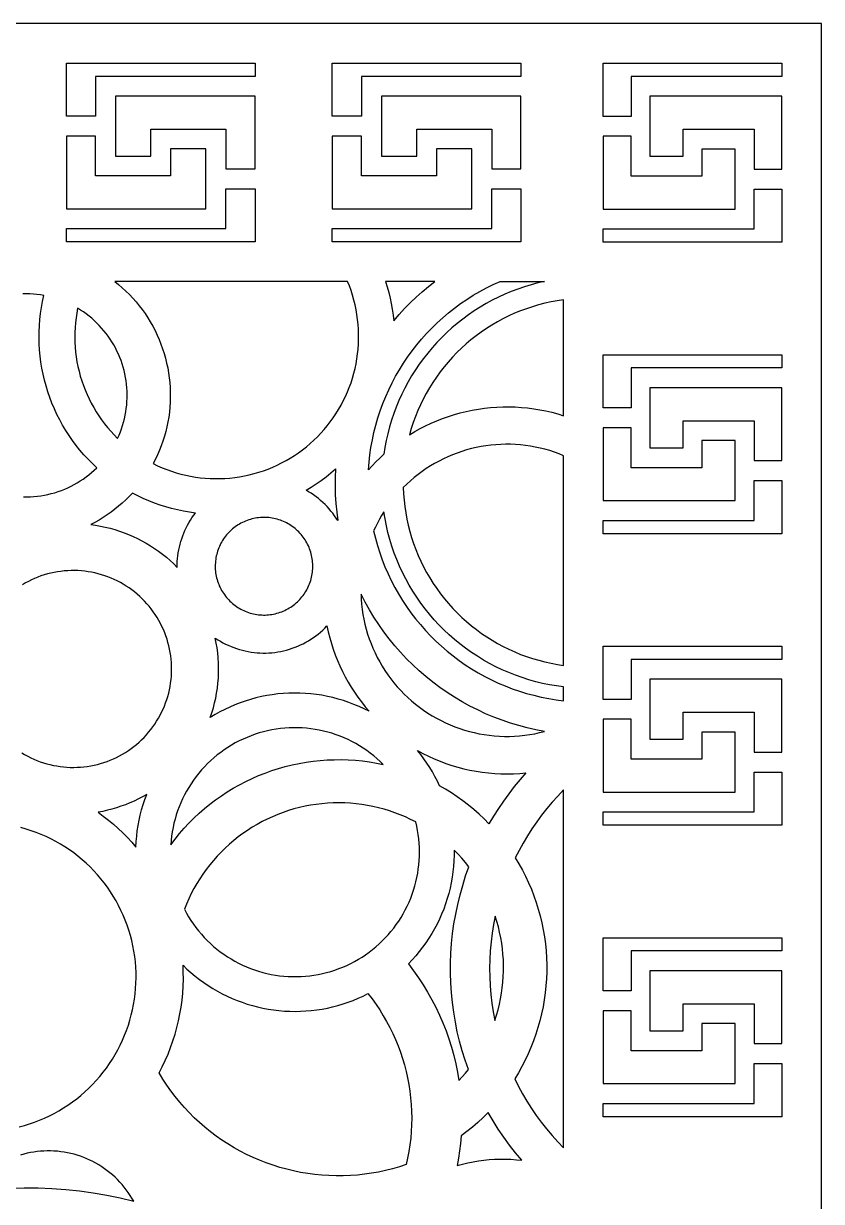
# Model space of a CAD drawing. Header units: millimetres. Extents: x 18407 to 19207, y 1 to 1601.
# Drawn here: x 18805 to 19207, y 1008 to 1601 of the extents above; entities that cross this region are included whole.
import ezdxf

# ---------------------------------------------------------------- set-up
doc = ezdxf.new("R2010")
doc.units = ezdxf.units.MM
doc.layers.get('0').update_dxf_attribs({"color": 1, "true_color": 0xff0000})

msp = doc.modelspace()

# ---------------------------------------------------------------- linework, layer by layer
for points in [[(18407.23, 1.46), (19207.23, 1.46), (19207.23, 1601.46), (18407.23, 1601.46)], [(18921.58, 1574.82), (18841.22, 1574.82), (18841.22, 1554.73), (18826.44, 1554.73), (18826.44, 1581.46), (18921.58, 1581.46)], [(19055.71, 1574.82), (18975.35, 1574.82), (18975.35, 1554.73), (18960.57, 1554.73), (18960.57, 1581.46), (19055.71, 1581.46)], [(19187.23, 1574.81), (19111.21, 1574.81), (19111.21, 1554.66), (19097.23, 1554.66), (19097.23, 1581.46), (19187.23, 1581.46)], [(18921.58, 1528.19), (18921.58, 1564.82), (18851.22, 1564.82), (18851.22, 1534.64), (18869.01, 1534.64), (18869.01, 1548.28), (18906.81, 1548.28), (18906.81, 1528.19)], [(19055.71, 1528.19), (19055.71, 1564.82), (18985.35, 1564.82), (18985.35, 1534.64), (19003.14, 1534.64), (19003.14, 1548.28), (19040.94, 1548.28), (19040.94, 1528.19)], [(19187.23, 1528.05), (19187.23, 1564.78), (19120.67, 1564.78), (19120.67, 1534.52), (19137.5, 1534.52), (19137.5, 1548.19), (19173.25, 1548.19), (19173.25, 1528.05)], [(18826.44, 1544.73), (18826.44, 1508.1), (18896.81, 1508.1), (18896.81, 1538.28), (18879.01, 1538.28), (18879.01, 1524.64), (18841.22, 1524.64), (18841.22, 1544.73)], [(18960.57, 1544.73), (18960.57, 1508.1), (19030.94, 1508.1), (19030.94, 1538.28), (19013.14, 1538.28), (19013.14, 1524.64), (18975.35, 1524.64), (18975.35, 1544.73)], [(19097.23, 1544.64), (19097.23, 1507.91), (19163.79, 1507.91), (19163.79, 1538.17), (19146.96, 1538.17), (19146.96, 1524.49), (19111.21, 1524.49), (19111.21, 1544.64)], [(18826.44, 1498.1), (18906.81, 1498.1), (18906.81, 1518.19), (18921.58, 1518.19), (18921.58, 1491.46), (18826.44, 1491.46)], [(18960.57, 1498.1), (19040.94, 1498.1), (19040.94, 1518.19), (19055.71, 1518.19), (19055.71, 1491.46), (18960.57, 1491.46)], [(19097.23, 1497.88), (19173.25, 1497.88), (19173.25, 1518.02), (19187.23, 1518.02), (19187.23, 1491.23), (19097.23, 1491.23)], [(19187.23, 1427.83), (19111.21, 1427.83), (19111.21, 1407.69), (19097.23, 1407.69), (19097.23, 1434.49), (19187.23, 1434.49)], [(19187.23, 1381.07), (19187.23, 1417.8), (19120.67, 1417.8), (19120.67, 1387.54), (19137.5, 1387.54), (19137.5, 1401.22), (19173.25, 1401.22), (19173.25, 1381.07)], [(19097.23, 1397.66), (19097.23, 1360.93), (19163.79, 1360.93), (19163.79, 1391.19), (19146.96, 1391.19), (19146.96, 1377.52), (19111.21, 1377.52), (19111.21, 1397.66)], [(19097.23, 1350.9), (19173.25, 1350.9), (19173.25, 1371.05), (19187.23, 1371.05), (19187.23, 1344.25), (19097.23, 1344.25)], [(18942.41, 1346.3), (18941.76, 1346.86), (18941.09, 1347.39), (18940.4, 1347.9), (18939.7, 1348.38), (18938.98, 1348.84), (18938.24, 1349.27), (18937.49, 1349.68), (18936.73, 1350.06), (18935.95, 1350.42), (18935.16, 1350.74), (18934.36, 1351.04), (18933.55, 1351.31), (18932.73, 1351.56), (18931.9, 1351.77), (18931.07, 1351.96), (18930.23, 1352.12), (18929.39, 1352.24), (18928.54, 1352.34), (18927.69, 1352.41), (18926.83, 1352.45), (18925.98, 1352.46), (18925.13, 1352.44), (18924.27, 1352.39), (18923.42, 1352.31), (18922.57, 1352.2), (18921.73, 1352.07), (18920.89, 1351.9), (18920.06, 1351.7), (18919.24, 1351.48), (18918.42, 1351.23), (18917.61, 1350.94), (18916.82, 1350.64), (18916.03, 1350.3), (18915.26, 1349.94), (18914.5, 1349.54), (18913.75, 1349.13), (18913.02, 1348.69), (18912.31, 1348.22), (18911.61, 1347.73), (18910.93, 1347.21), (18910.27, 1346.67), (18909.62, 1346.11), (18909, 1345.53), (18908.4, 1344.92), (18907.81, 1344.3), (18907.25, 1343.65), (18906.72, 1342.99), (18906.2, 1342.3), (18905.71, 1341.6), (18905.25, 1340.89), (18904.81, 1340.16), (18904.39, 1339.41), (18904.01, 1338.65), (18903.64, 1337.87), (18903.31, 1337.09), (18903, 1336.29), (18902.72, 1335.48), (18902.47, 1334.67), (18902.25, 1333.84), (18902.06, 1333.01), (18901.89, 1332.17), (18901.76, 1331.33), (18901.65, 1330.48), (18901.58, 1329.63), (18901.53, 1328.77), (18901.51, 1327.92), (18901.52, 1327.07), (18901.57, 1326.21), (18901.64, 1325.36), (18901.74, 1324.51), (18901.87, 1323.67), (18902.03, 1322.83), (18902.22, 1322), (18902.44, 1321.17), (18902.68, 1320.35), (18902.96, 1319.54), (18903.26, 1318.74), (18903.59, 1317.96), (18903.95, 1317.18), (18904.33, 1316.42), (18904.74, 1315.67), (18905.18, 1314.93), (18905.64, 1314.21), (18906.12, 1313.51), (18906.63, 1312.82), (18907.16, 1312.16), (18907.72, 1311.51), (18908.3, 1310.88), (18908.9, 1310.27), (18909.52, 1309.68), (18910.16, 1309.12), (18910.82, 1308.58), (18911.5, 1308.06), (18912.19, 1307.56), (18912.91, 1307.09), (18913.63, 1306.64), (18914.38, 1306.22), (18915.14, 1305.83), (18915.91, 1305.46), (18916.69, 1305.12), (18917.48, 1304.81), (18918.29, 1304.52), (18919.1, 1304.26), (18919.93, 1304.03), (18920.76, 1303.83), (18921.59, 1303.66), (18922.44, 1303.52), (18923.28, 1303.4), (18924.13, 1303.32), (18924.99, 1303.27), (18925.84, 1303.24), (18926.69, 1303.25), (18927.55, 1303.28), (18928.4, 1303.35), (18929.25, 1303.44), (18930.09, 1303.56), (18930.93, 1303.71), (18931.77, 1303.9), (18932.6, 1304.11), (18933.42, 1304.35), (18934.23, 1304.61), (18935.03, 1304.91), (18935.82, 1305.23), (18936.6, 1305.58), (18937.37, 1305.96), (18938.12, 1306.36), (18938.86, 1306.79), (18939.58, 1307.25), (18940.29, 1307.73), (18940.98, 1308.23), (18941.65, 1308.76), (18942.3, 1309.31), (18942.94, 1309.88), (18943.55, 1310.47), (18944.14, 1311.09), (18944.72, 1311.73), (18945.26, 1312.38), (18945.79, 1313.05), (18946.29, 1313.75), (18946.77, 1314.45), (18947.22, 1315.18), (18947.65, 1315.92), (18948.05, 1316.67), (18948.42, 1317.44), (18948.77, 1318.22), (18949.09, 1319.01), (18949.39, 1319.82), (18949.65, 1320.63), (18949.89, 1321.45), (18950.09, 1322.28), (18950.27, 1323.11), (18950.42, 1323.95), (18950.54, 1324.8), (18950.64, 1325.65), (18950.7, 1326.5), (18950.73, 1327.35), (18950.73, 1328.21), (18950.7, 1329.06), (18950.65, 1329.91), (18950.56, 1330.76), (18950.45, 1331.61), (18950.3, 1332.45), (18950.13, 1333.29), (18949.92, 1334.12), (18949.69, 1334.94), (18949.43, 1335.76), (18949.14, 1336.56), (18948.83, 1337.35), (18948.48, 1338.14), (18948.11, 1338.91), (18947.72, 1339.66), (18947.29, 1340.4), (18946.84, 1341.13), (18946.37, 1341.84), (18945.87, 1342.54), (18945.35, 1343.21), (18944.81, 1343.87), (18944.24, 1344.51), (18943.65, 1345.13), (18943.04, 1345.73)], [(19187.23, 1280.85), (19111.21, 1280.85), (19111.21, 1260.71), (19097.23, 1260.71), (19097.23, 1287.51), (19187.23, 1287.51)], [(19187.23, 1234.1), (19187.23, 1270.83), (19120.67, 1270.83), (19120.67, 1240.57), (19137.5, 1240.57), (19137.5, 1254.24), (19173.25, 1254.24), (19173.25, 1234.1)], [(19097.23, 1250.68), (19097.23, 1213.95), (19163.79, 1213.95), (19163.79, 1244.21), (19146.96, 1244.21), (19146.96, 1230.54), (19111.21, 1230.54), (19111.21, 1250.68)], [(19097.23, 1203.93), (19173.25, 1203.93), (19173.25, 1224.07), (19187.23, 1224.07), (19187.23, 1197.27), (19097.23, 1197.27)], [(19187.23, 1133.88), (19111.21, 1133.88), (19111.21, 1113.73), (19097.23, 1113.73), (19097.23, 1140.53), (19187.23, 1140.53)], [(19187.23, 1087.12), (19187.23, 1123.85), (19120.67, 1123.85), (19120.67, 1093.59), (19137.5, 1093.59), (19137.5, 1107.26), (19173.25, 1107.26), (19173.25, 1087.12)], [(19097.23, 1103.71), (19097.23, 1066.98), (19163.79, 1066.98), (19163.79, 1097.24), (19146.96, 1097.24), (19146.96, 1083.57), (19111.21, 1083.57), (19111.21, 1103.71)], [(19097.23, 1056.95), (19173.25, 1056.95), (19173.25, 1077.09), (19187.23, 1077.09), (19187.23, 1050.3), (19097.23, 1050.3)]]:
    msp.add_lwpolyline(points, close=True)
for points in [[(18968.22, 1471.46), (18850.84, 1471.46)], [(18850.84, 1471.46), (18852.78, 1469.9), (18854.66, 1468.27), (18856.48, 1466.57), (18858.24, 1464.82), (18859.95, 1463), (18861.59, 1461.13), (18863.16, 1459.2), (18864.67, 1457.22), (18866.11, 1455.2), (18867.48, 1453.12), (18868.78, 1451), (18870.01, 1448.83), (18871.16, 1446.62), (18872.23, 1444.38), (18873.23, 1442.1), (18874.15, 1439.79), (18874.99, 1437.44), (18875.75, 1435.07), (18876.43, 1432.68), (18877.03, 1430.26), (18877.54, 1427.83), (18877.97, 1425.38), (18878.32, 1422.91), (18878.58, 1420.44), (18878.76, 1417.96), (18878.85, 1415.47), (18878.86, 1412.98), (18878.78, 1410.49), (18878.62, 1408.01), (18878.38, 1405.53), (18878.05, 1403.07), (18877.63, 1400.61), (18877.13, 1398.18), (18876.55, 1395.76), (18875.89, 1393.36), (18875.15, 1390.98), (18874.32, 1388.63), (18873.42, 1386.32), (18872.43, 1384.03), (18871.37, 1381.78), (18870.24, 1379.56)], [(18870.24, 1379.56), (18872.48, 1378.49), (18874.77, 1377.49), (18877.08, 1376.58), (18879.43, 1375.74), (18881.8, 1374.99), (18884.2, 1374.32), (18886.62, 1373.73), (18889.06, 1373.23), (18891.51, 1372.81), (18893.98, 1372.48), (18896.46, 1372.23), (18898.94, 1372.07), (18901.43, 1372), (18903.92, 1372.01), (18906.41, 1372.12), (18908.89, 1372.3), (18911.36, 1372.58), (18913.83, 1372.93), (18916.28, 1373.38), (18918.71, 1373.91), (18921.12, 1374.52), (18923.52, 1375.22), (18925.88, 1376), (18928.22, 1376.86), (18930.52, 1377.8), (18932.79, 1378.83), (18935.02, 1379.93), (18937.22, 1381.1), (18939.37, 1382.36), (18941.48, 1383.68), (18943.54, 1385.08), (18945.55, 1386.55), (18947.5, 1388.09), (18949.41, 1389.7), (18951.25, 1391.37), (18953.04, 1393.1), (18954.76, 1394.9), (18956.42, 1396.76), (18958.02, 1398.67), (18959.55, 1400.63), (18961.01, 1402.65), (18962.39, 1404.72), (18963.71, 1406.83), (18964.95, 1408.99), (18966.12, 1411.19), (18967.2, 1413.43), (18968.21, 1415.71), (18969.14, 1418.02), (18969.99, 1420.36), (18970.76, 1422.73), (18971.44, 1425.12), (18972.04, 1427.54), (18972.56, 1429.97), (18972.99, 1432.42), (18973.34, 1434.89), (18973.59, 1437.37), (18973.77, 1439.85), (18973.85, 1442.34), (18973.85, 1444.83), (18973.77, 1447.32), (18973.6, 1449.8), (18973.34, 1452.28), (18972.99, 1454.74), (18972.56, 1457.2), (18972.04, 1459.63), (18971.44, 1462.05), (18970.76, 1464.44), (18969.99, 1466.81), (18969.15, 1469.15), (18968.22, 1471.46)], [(18978.82, 1376.42), (18979.11, 1380.23), (18979.52, 1384.01), (18980.07, 1387.79), (18980.75, 1391.54), (18981.55, 1395.26), (18982.49, 1398.96), (18983.55, 1402.62), (18984.73, 1406.24), (18986.04, 1409.82), (18987.48, 1413.35), (18989.03, 1416.83), (18990.7, 1420.26), (18992.49, 1423.62), (18994.4, 1426.93), (18996.41, 1430.16), (18998.54, 1433.32), (19000.78, 1436.41), (19003.12, 1439.42), (19005.56, 1442.35), (19008.1, 1445.19), (19010.74, 1447.94), (19013.47, 1450.6), (19016.29, 1453.16), (19019.2, 1455.63), (19022.19, 1457.99), (19025.26, 1460.25), (19028.4, 1462.4), (19031.62, 1464.44), (19034.91, 1466.37), (19038.26, 1468.18), (19041.67, 1469.88), (19045.14, 1471.46)], [(19067.61, 1471.46), (19064.18, 1470.67), (19060.77, 1469.76), (19057.4, 1468.73), (19054.07, 1467.6), (19050.78, 1466.34), (19047.53, 1464.98), (19044.33, 1463.51), (19041.18, 1461.93), (19038.08, 1460.25), (19035.05, 1458.46), (19032.08, 1456.56), (19029.17, 1454.57), (19026.34, 1452.48), (19023.57, 1450.3), (19020.88, 1448.02), (19018.27, 1445.66), (19015.75, 1443.2), (19013.3, 1440.66), (19010.95, 1438.04), (19008.68, 1435.35), (19006.51, 1432.57), (19004.44, 1429.73), (19002.46, 1426.81), (19000.58, 1423.83), (18998.8, 1420.79), (18997.13, 1417.69), (18995.56, 1414.53), (18994.11, 1411.33), (18992.76, 1408.07), (18991.52, 1404.77), (18990.4, 1401.43), (18989.39, 1398.06), (18988.49, 1394.65), (18987.72, 1391.22), (18987.05, 1387.76), (18986.51, 1384.27)], [(19012.3, 1471.46), (18987.42, 1471.46)], [(18987.42, 1471.46), (18988.28, 1468.69), (18989.05, 1465.89), (18989.73, 1463.07), (18990.31, 1460.23), (18990.8, 1457.38), (18991.2, 1454.5), (18991.51, 1451.62)], [(18991.51, 1451.62), (18994.2, 1454.73), (18996.98, 1457.76), (18999.87, 1460.7), (19002.84, 1463.54), (19005.91, 1466.28), (19009.06, 1468.92), (19012.3, 1471.46)], [(19045.14, 1471.46), (19067.61, 1471.46)], [(18815.12, 1464.34), (18813.36, 1464.63), (18811.6, 1464.86), (18809.83, 1465.03), (18808.05, 1465.13), (18806.27, 1465.18), (18804.5, 1465.16)], [(18841.8, 1377.48), (18839.57, 1379.59), (18837.41, 1381.78), (18835.33, 1384.04), (18833.32, 1386.37), (18831.4, 1388.77), (18829.56, 1391.24), (18827.81, 1393.76), (18826.15, 1396.35), (18824.57, 1398.99), (18823.09, 1401.68), (18821.69, 1404.42), (18820.4, 1407.21), (18819.2, 1410.04), (18818.1, 1412.91), (18817.09, 1415.81), (18816.19, 1418.75), (18815.39, 1421.72), (18814.69, 1424.71), (18814.09, 1427.73), (18813.6, 1430.76), (18813.21, 1433.81), (18812.93, 1436.87), (18812.75, 1439.94), (18812.68, 1443.01), (18812.71, 1446.09), (18812.85, 1449.16), (18813.1, 1452.22), (18813.45, 1455.28), (18813.9, 1458.32), (18814.46, 1461.34), (18815.12, 1464.34)], [(19077.23, 1462.17), (19074.04, 1461.7), (19070.87, 1461.12), (19067.73, 1460.42), (19064.61, 1459.62), (19061.52, 1458.71), (19058.46, 1457.7), (19055.44, 1456.58), (19052.46, 1455.36), (19049.52, 1454.03), (19046.63, 1452.6), (19043.8, 1451.07), (19041.01, 1449.45), (19038.29, 1447.73), (19035.63, 1445.92), (19033.03, 1444.01), (19030.5, 1442.02), (19028.03, 1439.94), (19025.65, 1437.77), (19023.34, 1435.53), (19021.11, 1433.2), (19018.96, 1430.8), (19016.89, 1428.33), (19014.91, 1425.79), (19013.03, 1423.18), (19011.23, 1420.5), (19009.53, 1417.77), (19007.92, 1414.97), (19006.41, 1412.13), (19005, 1409.23), (19003.69, 1406.29), (19002.48, 1403.3), (19001.38, 1400.27), (19000.39, 1397.21), (18999.5, 1394.11)], [(19077.23, 1403.72), (19077.23, 1462.17)], [(18832.14, 1457.95), (18831.69, 1455.52), (18831.32, 1453.08), (18831.03, 1450.63), (18830.83, 1448.17), (18830.72, 1445.7), (18830.69, 1443.23), (18830.74, 1440.77), (18830.88, 1438.3), (18831.1, 1435.84), (18831.41, 1433.39), (18831.81, 1430.96), (18832.28, 1428.53), (18832.85, 1426.13), (18833.49, 1423.75), (18834.21, 1421.39), (18835.02, 1419.05), (18835.9, 1416.75), (18836.87, 1414.48), (18837.91, 1412.24), (18839.03, 1410.04), (18840.23, 1407.88), (18841.49, 1405.76), (18842.83, 1403.69), (18844.24, 1401.66), (18845.72, 1399.69), (18847.27, 1397.76), (18848.88, 1395.89), (18850.56, 1394.08), (18852.3, 1392.33)], [(18852.3, 1392.33), (18853.01, 1393.93), (18853.67, 1395.55), (18854.27, 1397.19), (18854.82, 1398.85), (18855.3, 1400.53), (18855.73, 1402.23), (18856.11, 1403.94), (18856.42, 1405.66), (18856.68, 1407.39), (18856.87, 1409.13), (18857.01, 1410.87), (18857.08, 1412.62), (18857.1, 1414.37), (18857.06, 1416.12), (18856.96, 1417.87), (18856.79, 1419.61), (18856.57, 1421.34), (18856.29, 1423.07), (18855.95, 1424.79), (18855.55, 1426.49), (18855.1, 1428.18), (18854.58, 1429.85), (18854.01, 1431.5), (18853.38, 1433.14), (18852.7, 1434.75), (18851.97, 1436.34), (18851.17, 1437.9), (18850.33, 1439.43), (18849.44, 1440.93), (18848.49, 1442.4), (18847.49, 1443.84), (18846.45, 1445.25), (18845.36, 1446.61), (18844.22, 1447.94), (18843.04, 1449.23), (18841.81, 1450.48), (18840.54, 1451.69), (18839.23, 1452.85), (18837.89, 1453.96), (18836.5, 1455.03), (18835.08, 1456.05), (18833.63, 1457.03), (18832.14, 1457.95)], [(18999.5, 1394.11), (19002.16, 1395.72), (19004.88, 1397.23), (19007.64, 1398.66), (19010.45, 1399.99), (19013.31, 1401.23), (19016.2, 1402.37), (19019.13, 1403.41), (19022.1, 1404.35), (19025.09, 1405.19), (19028.11, 1405.93), (19031.15, 1406.57), (19034.22, 1407.11), (19037.3, 1407.54), (19040.39, 1407.87), (19043.49, 1408.1), (19046.6, 1408.22), (19049.71, 1408.24), (19052.82, 1408.15), (19055.92, 1407.96), (19059.02, 1407.66), (19062.11, 1407.26), (19065.17, 1406.75), (19068.23, 1406.15), (19071.25, 1405.44), (19074.26, 1404.63), (19077.23, 1403.72)], [(18986.51, 1384.27), (18984.5, 1382.4), (18982.55, 1380.46), (18980.66, 1378.47), (18978.82, 1376.42)], [(19077.23, 1383.57), (19074.91, 1384.51), (19072.56, 1385.36), (19070.18, 1386.13), (19067.78, 1386.82), (19065.35, 1387.43), (19062.91, 1387.95), (19060.45, 1388.4), (19057.98, 1388.75), (19055.49, 1389.03), (19053, 1389.22), (19050.5, 1389.32), (19048, 1389.34), (19045.5, 1389.28), (19043, 1389.13), (19040.52, 1388.9), (19038.04, 1388.58), (19035.57, 1388.18), (19033.12, 1387.69), (19030.68, 1387.12), (19028.27, 1386.47), (19025.88, 1385.74), (19023.51, 1384.92), (19021.18, 1384.03), (19018.88, 1383.06), (19016.61, 1382.01), (19014.37, 1380.88), (19012.18, 1379.68), (19010.03, 1378.41), (19007.92, 1377.06), (19005.87, 1375.64), (19003.86, 1374.16), (19001.9, 1372.6), (18999.99, 1370.98), (18998.14, 1369.3), (18996.35, 1367.55)], [(19077.23, 1277.87), (19077.23, 1383.57)], [(18804.78, 1362.8), (18806.55, 1362.79), (18808.33, 1362.85), (18810.11, 1362.96), (18811.88, 1363.14), (18813.64, 1363.38), (18815.39, 1363.67), (18817.13, 1364.03), (18818.86, 1364.45), (18820.57, 1364.93), (18822.27, 1365.47), (18823.94, 1366.07), (18825.6, 1366.73), (18827.23, 1367.44), (18828.83, 1368.21), (18830.41, 1369.03), (18831.95, 1369.91), (18833.47, 1370.84), (18834.95, 1371.82), (18836.4, 1372.86), (18837.81, 1373.94), (18839.18, 1375.07), (18840.51, 1376.25), (18841.8, 1377.48)], [(18947.33, 1366.14), (18949.94, 1367.72), (18952.5, 1369.39), (18955, 1371.14), (18957.43, 1372.98), (18959.81, 1374.9), (18962.11, 1376.9)], [(18962.11, 1376.9), (18961.95, 1372.55), (18961.94, 1368.19), (18962.08, 1363.83), (18962.36, 1359.49), (18962.8, 1355.15), (18963.38, 1350.83)], [(18963.38, 1350.83), (18962.57, 1352.09), (18961.72, 1353.32), (18960.83, 1354.52), (18959.9, 1355.69), (18958.93, 1356.83), (18957.92, 1357.93), (18956.88, 1359), (18955.8, 1360.03), (18954.68, 1361.03), (18953.53, 1361.98), (18952.35, 1362.9), (18951.14, 1363.77), (18949.9, 1364.61), (18948.63, 1365.4), (18947.33, 1366.14)], [(18996.35, 1367.55), (18996.49, 1364.35), (18996.75, 1361.15), (18997.11, 1357.97), (18997.58, 1354.8), (18998.16, 1351.64), (18998.84, 1348.51), (18999.64, 1345.41), (19000.54, 1342.33), (19001.55, 1339.29), (19002.66, 1336.28), (19003.88, 1333.31), (19005.19, 1330.39), (19006.61, 1327.51), (19008.13, 1324.69), (19009.74, 1321.92), (19011.45, 1319.2), (19013.24, 1316.55), (19015.13, 1313.96), (19017.11, 1311.44), (19019.18, 1308.98), (19021.32, 1306.6), (19023.55, 1304.3), (19025.86, 1302.07), (19028.24, 1299.92), (19030.69, 1297.86), (19033.22, 1295.88), (19035.81, 1293.99), (19038.46, 1292.19), (19041.18, 1290.49), (19043.95, 1288.88), (19046.77, 1287.36), (19049.65, 1285.95), (19052.57, 1284.63), (19055.54, 1283.42), (19058.55, 1282.3), (19061.59, 1281.3), (19064.67, 1280.4), (19067.77, 1279.6), (19070.91, 1278.91), (19074.06, 1278.34), (19077.23, 1277.87)], [(18859.74, 1364.73), (18858.08, 1362.98), (18856.37, 1361.29), (18854.6, 1359.65), (18852.78, 1358.07), (18850.91, 1356.56), (18848.99, 1355.1), (18847.02, 1353.71), (18845.01, 1352.39), (18842.95, 1351.13), (18840.86, 1349.94), (18838.72, 1348.82)], [(18891.5, 1354.64), (18888.49, 1355.06), (18885.48, 1355.58), (18882.5, 1356.2), (18879.54, 1356.92), (18876.6, 1357.75), (18873.7, 1358.67), (18870.83, 1359.69), (18867.99, 1360.81), (18865.19, 1362.02), (18862.44, 1363.33), (18859.74, 1364.73)], [(18882.35, 1327.28), (18882.36, 1328.75), (18882.41, 1330.22), (18882.52, 1331.69), (18882.67, 1333.15), (18882.87, 1334.6), (18883.12, 1336.05), (18883.42, 1337.49), (18883.77, 1338.92), (18884.17, 1340.33), (18884.61, 1341.74), (18885.1, 1343.12), (18885.64, 1344.49), (18886.22, 1345.84), (18886.84, 1347.17), (18887.51, 1348.48), (18888.23, 1349.76), (18888.99, 1351.02), (18889.78, 1352.26), (18890.62, 1353.46), (18891.5, 1354.64)], [(18986.57, 1355.32), (18985.42, 1353.45), (18984.31, 1351.54), (18983.27, 1349.59), (18982.28, 1347.62), (18981.36, 1345.62)], [(19077.23, 1266.99), (19073.68, 1267.47), (19070.15, 1268.07), (19066.64, 1268.79), (19063.16, 1269.63), (19059.71, 1270.59), (19056.29, 1271.67), (19052.91, 1272.87), (19049.58, 1274.18), (19046.29, 1275.61), (19043.06, 1277.14), (19039.88, 1278.8), (19036.76, 1280.55), (19033.7, 1282.42), (19030.71, 1284.39), (19027.79, 1286.46), (19024.94, 1288.64), (19022.17, 1290.91), (19019.48, 1293.27), (19016.87, 1295.73), (19014.34, 1298.27), (19011.91, 1300.9), (19009.57, 1303.61), (19007.33, 1306.4), (19005.18, 1309.27), (19003.13, 1312.21), (19001.19, 1315.22), (18999.35, 1318.29), (18997.61, 1321.43), (18995.99, 1324.62), (18994.48, 1327.87), (18993.08, 1331.17), (18991.79, 1334.51), (18990.63, 1337.9), (18989.58, 1341.32), (18988.64, 1344.78), (18987.83, 1348.27), (18987.14, 1351.79), (18986.57, 1355.32)], [(18838.72, 1348.82), (18841.18, 1348.48), (18843.62, 1348.06), (18846.05, 1347.56), (18848.46, 1346.97), (18850.85, 1346.3), (18853.21, 1345.55), (18855.55, 1344.73), (18857.86, 1343.82), (18860.14, 1342.84), (18862.38, 1341.78), (18864.58, 1340.64), (18866.75, 1339.43), (18868.87, 1338.15), (18870.95, 1336.8), (18872.98, 1335.37), (18874.96, 1333.88), (18876.89, 1332.33), (18878.77, 1330.71), (18880.59, 1329.02), (18882.35, 1327.28)], [(18981.36, 1345.62), (18982.26, 1341.92), (18983.29, 1338.25), (18984.45, 1334.63), (18985.73, 1331.04), (18987.13, 1327.5), (18988.66, 1324.01), (18990.3, 1320.57), (18992.06, 1317.2), (18993.94, 1313.88), (18995.93, 1310.63), (18998.03, 1307.46), (19000.23, 1304.35), (19002.55, 1301.33), (19004.96, 1298.38), (19007.48, 1295.52), (19010.09, 1292.75), (19012.8, 1290.07), (19015.6, 1287.49), (19018.48, 1285), (19021.45, 1282.62), (19024.5, 1280.33), (19027.62, 1278.16), (19030.82, 1276.09), (19034.09, 1274.13), (19037.42, 1272.29), (19040.82, 1270.57), (19044.27, 1268.96), (19047.78, 1267.47), (19051.33, 1266.1), (19054.93, 1264.86), (19058.57, 1263.74), (19062.25, 1262.75), (19065.96, 1261.88), (19069.69, 1261.14), (19073.45, 1260.53), (19077.23, 1260.05)], [(18803.94, 1233.75), (18805.42, 1232.88), (18806.94, 1232.05), (18808.48, 1231.28), (18810.04, 1230.56), (18811.63, 1229.9), (18813.25, 1229.29), (18814.88, 1228.74), (18816.53, 1228.25), (18818.19, 1227.81), (18819.88, 1227.44), (18821.57, 1227.12), (18823.27, 1226.86), (18824.98, 1226.66), (18826.7, 1226.51), (18828.42, 1226.43), (18830.14, 1226.41), (18831.86, 1226.45), (18833.58, 1226.54), (18835.3, 1226.7), (18837.01, 1226.92), (18838.71, 1227.19), (18840.4, 1227.53), (18842.08, 1227.92), (18843.74, 1228.37), (18845.38, 1228.88), (18847.01, 1229.44), (18848.62, 1230.07), (18850.2, 1230.74), (18851.76, 1231.47), (18853.3, 1232.26), (18854.8, 1233.1), (18856.28, 1233.99), (18857.72, 1234.93), (18859.13, 1235.92), (18860.5, 1236.95), (18861.84, 1238.04), (18863.14, 1239.17), (18864.4, 1240.34), (18865.62, 1241.56), (18866.79, 1242.82), (18867.93, 1244.12), (18869.01, 1245.46), (18870.05, 1246.84), (18871.04, 1248.25), (18871.98, 1249.69), (18872.87, 1251.16), (18873.7, 1252.67), (18874.49, 1254.2), (18875.22, 1255.76), (18875.89, 1257.35), (18876.52, 1258.95), (18877.08, 1260.58), (18877.59, 1262.23), (18878.04, 1263.89), (18878.43, 1265.57), (18878.77, 1267.26), (18879.04, 1268.96), (18879.26, 1270.67), (18879.41, 1272.38), (18879.51, 1274.1), (18879.55, 1275.83), (18879.52, 1277.55), (18879.44, 1279.27), (18879.3, 1280.99), (18879.1, 1282.7), (18878.84, 1284.4), (18878.52, 1286.09), (18878.14, 1287.77), (18877.7, 1289.44), (18877.21, 1291.09), (18876.66, 1292.72), (18876.05, 1294.33), (18875.39, 1295.92), (18874.67, 1297.49), (18873.9, 1299.03), (18873.07, 1300.54), (18872.2, 1302.03), (18871.27, 1303.48), (18870.29, 1304.9), (18869.27, 1306.28), (18868.19, 1307.63), (18867.07, 1308.94), (18865.91, 1310.21), (18864.7, 1311.43), (18863.45, 1312.62), (18862.16, 1313.76), (18860.83, 1314.86), (18859.47, 1315.91), (18858.07, 1316.91), (18856.63, 1317.86), (18855.16, 1318.76), (18853.67, 1319.61), (18852.14, 1320.41), (18850.59, 1321.16), (18849.01, 1321.85), (18847.41, 1322.48), (18845.78, 1323.06), (18844.14, 1323.58), (18842.48, 1324.05), (18840.81, 1324.45), (18839.12, 1324.8), (18837.42, 1325.09), (18835.72, 1325.32), (18834, 1325.49), (18832.28, 1325.61), (18830.56, 1325.66), (18828.84, 1325.65), (18827.12, 1325.58), (18825.4, 1325.46), (18823.69, 1325.27), (18821.98, 1325.02), (18820.29, 1324.72), (18818.6, 1324.35), (18816.93, 1323.93), (18815.28, 1323.45), (18813.64, 1322.92), (18812.02, 1322.32), (18810.43, 1321.67), (18808.86, 1320.97), (18807.31, 1320.21), (18805.79, 1319.4), (18804.3, 1318.54)], [(18975.04, 1313.74), (18975.15, 1311.19), (18975.35, 1308.64), (18975.64, 1306.11), (18976.01, 1303.58), (18976.48, 1301.07), (18977.03, 1298.57), (18977.67, 1296.1), (18978.39, 1293.65), (18979.2, 1291.22), (18980.09, 1288.83), (18981.06, 1286.46), (18982.12, 1284.14), (18983.25, 1281.85), (18984.47, 1279.6), (18985.76, 1277.39), (18987.13, 1275.23), (18988.57, 1273.12), (18990.08, 1271.07), (18991.66, 1269.06), (18993.32, 1267.11), (18995.04, 1265.22), (18996.82, 1263.39), (18998.67, 1261.63), (19000.57, 1259.92), (19002.54, 1258.29), (19004.56, 1256.72), (19006.63, 1255.23), (19008.75, 1253.81), (19010.92, 1252.46), (19013.14, 1251.19), (19015.4, 1250), (19017.7, 1248.88), (19020.04, 1247.85), (19022.41, 1246.9), (19024.81, 1246.03), (19027.24, 1245.24), (19029.7, 1244.54), (19032.18, 1243.93), (19034.68, 1243.4), (19037.2, 1242.96), (19039.73, 1242.61), (19042.27, 1242.34), (19044.82, 1242.16), (19047.37, 1242.07), (19049.93, 1242.07), (19052.48, 1242.16), (19055.03, 1242.34), (19057.57, 1242.61), (19060.1, 1242.96), (19062.62, 1243.4), (19065.12, 1243.93), (19067.6, 1244.54)], [(19067.6, 1244.54), (19063.24, 1245.38), (19058.9, 1246.36), (19054.61, 1247.49), (19050.36, 1248.78), (19046.15, 1250.21), (19042, 1251.78), (19037.9, 1253.5), (19033.87, 1255.37), (19029.9, 1257.37), (19026.01, 1259.51), (19022.19, 1261.78), (19018.45, 1264.19), (19014.81, 1266.72), (19011.25, 1269.38), (19007.78, 1272.17), (19004.42, 1275.07), (19001.16, 1278.08), (18998, 1281.21), (18994.96, 1284.45), (18992.03, 1287.79), (18989.23, 1291.23), (18986.54, 1294.77), (18983.97, 1298.4), (18981.54, 1302.12), (18979.24, 1305.92), (18977.07, 1309.79), (18975.04, 1313.74)], [(18901.56, 1291.62), (18902.82, 1290.8), (18904.11, 1290.02), (18905.42, 1289.28), (18906.75, 1288.6), (18908.11, 1287.96), (18909.49, 1287.36), (18910.89, 1286.81), (18912.31, 1286.31), (18913.74, 1285.87), (18915.19, 1285.46), (18916.65, 1285.11), (18918.12, 1284.81), (18919.6, 1284.57), (18921.09, 1284.37), (18922.59, 1284.22), (18924.09, 1284.12), (18925.59, 1284.08), (18927.09, 1284.09), (18928.59, 1284.15), (18930.09, 1284.26), (18931.59, 1284.42), (18933.07, 1284.63), (18934.55, 1284.9), (18936.02, 1285.21), (18937.48, 1285.58), (18938.92, 1285.99), (18940.35, 1286.46), (18941.77, 1286.97), (18943.16, 1287.53), (18944.53, 1288.14), (18945.89, 1288.79), (18947.21, 1289.49), (18948.52, 1290.24), (18949.8, 1291.03), (18951.05, 1291.87), (18952.27, 1292.74), (18953.46, 1293.66), (18954.61, 1294.62), (18955.74, 1295.62), (18956.83, 1296.65), (18957.88, 1297.72)], [(18957.88, 1297.72), (18958.52, 1294.76), (18959.25, 1291.82), (18960.08, 1288.9), (18961.01, 1286.02), (18962.03, 1283.16), (18963.14, 1280.34), (18964.34, 1277.56), (18965.64, 1274.82), (18967.02, 1272.12), (18968.49, 1269.47), (18970.05, 1266.87), (18971.69, 1264.32), (18973.42, 1261.83), (18975.22, 1259.39), (18977.11, 1257.02), (18979.07, 1254.7)], [(18899.04, 1251.59), (18899.85, 1254), (18900.57, 1256.43), (18901.2, 1258.89), (18901.76, 1261.37), (18902.22, 1263.87), (18902.6, 1266.38), (18902.89, 1268.9), (18903.09, 1271.43), (18903.21, 1273.97), (18903.24, 1276.5), (18903.18, 1279.04), (18903.03, 1281.58), (18902.79, 1284.1), (18902.47, 1286.62), (18902.06, 1289.13), (18901.56, 1291.62)], [(19077.23, 1260.05), (19077.23, 1266.99)], [(18979.07, 1254.7), (18976.57, 1255.96), (18974.03, 1257.13), (18971.45, 1258.21), (18968.84, 1259.2), (18966.19, 1260.09), (18963.52, 1260.9), (18960.81, 1261.61), (18958.09, 1262.23), (18955.34, 1262.75), (18952.58, 1263.17), (18949.8, 1263.5), (18947.02, 1263.73), (18944.23, 1263.87), (18941.43, 1263.9), (18938.64, 1263.84), (18935.85, 1263.69), (18933.06, 1263.43), (18930.29, 1263.08), (18927.53, 1262.63), (18924.79, 1262.09), (18922.07, 1261.45), (18919.37, 1260.72), (18916.7, 1259.89), (18914.06, 1258.97), (18911.46, 1257.96), (18908.89, 1256.86), (18906.36, 1255.68), (18903.87, 1254.4), (18901.43, 1253.04), (18899.04, 1251.59)], [(18986.29, 1227.88), (18984.72, 1229.41), (18983.1, 1230.88), (18981.43, 1232.29), (18979.71, 1233.64), (18977.95, 1234.93), (18976.14, 1236.16), (18974.29, 1237.33), (18972.4, 1238.43), (18970.47, 1239.46), (18968.51, 1240.43), (18966.52, 1241.33), (18964.49, 1242.15), (18962.44, 1242.91), (18960.36, 1243.59), (18958.27, 1244.21), (18956.15, 1244.74), (18954.01, 1245.21), (18951.86, 1245.6), (18949.69, 1245.91), (18947.52, 1246.15), (18945.34, 1246.31), (18943.15, 1246.4), (18940.97, 1246.41), (18938.78, 1246.34), (18936.6, 1246.2), (18934.42, 1245.99), (18932.26, 1245.69), (18930.1, 1245.32), (18927.96, 1244.88), (18925.84, 1244.36), (18923.73, 1243.77), (18921.65, 1243.11), (18919.59, 1242.37), (18917.56, 1241.56), (18915.56, 1240.68), (18913.58, 1239.74), (18911.65, 1238.72), (18909.75, 1237.64), (18907.89, 1236.49), (18906.07, 1235.28), (18904.29, 1234), (18902.56, 1232.67), (18900.88, 1231.27), (18899.24, 1229.82), (18897.66, 1228.31), (18896.13, 1226.75), (18894.66, 1225.13), (18893.24, 1223.47), (18891.88, 1221.75), (18890.59, 1219.99), (18889.35, 1218.19), (18888.18, 1216.34), (18887.07, 1214.46), (18886.03, 1212.53), (18885.06, 1210.57), (18884.16, 1208.58), (18883.33, 1206.56), (18882.56, 1204.51), (18881.87, 1202.44), (18881.26, 1200.34), (18880.71, 1198.22), (18880.24, 1196.09), (18879.84, 1193.94), (18879.52, 1191.77), (18879.28, 1189.6), (18879.11, 1187.42)], [(18879.11, 1187.42), (18881.26, 1190.26), (18883.52, 1193.02), (18885.86, 1195.71), (18888.29, 1198.31), (18890.81, 1200.83), (18893.41, 1203.27), (18896.1, 1205.61), (18898.86, 1207.86), (18901.7, 1210.02), (18904.61, 1212.08), (18907.59, 1214.03), (18910.63, 1215.89), (18913.73, 1217.64), (18916.9, 1219.29), (18920.11, 1220.82), (18923.38, 1222.25), (18926.69, 1223.57), (18930.04, 1224.77), (18933.44, 1225.86), (18936.87, 1226.83), (18940.33, 1227.68), (18943.81, 1228.42), (18947.32, 1229.04), (18950.85, 1229.53), (18954.4, 1229.91), (18957.95, 1230.17), (18961.51, 1230.31), (18965.08, 1230.32), (18968.64, 1230.22), (18972.2, 1229.99), (18975.74, 1229.64), (18979.28, 1229.18), (18982.79, 1228.59), (18986.29, 1227.88)], [(19014.69, 1217.14), (19013.55, 1219.52), (19012.33, 1221.86), (19011.04, 1224.16), (19009.67, 1226.41), (19008.23, 1228.62), (19006.72, 1230.78), (19005.13, 1232.89), (19003.48, 1234.94)], [(19003.48, 1234.94), (19006.26, 1233.45), (19009.09, 1232.05), (19011.96, 1230.75), (19014.88, 1229.55), (19017.83, 1228.45), (19020.82, 1227.45), (19023.85, 1226.55), (19026.9, 1225.76), (19029.98, 1225.07), (19033.08, 1224.49), (19036.2, 1224.01), (19039.33, 1223.64), (19042.47, 1223.37), (19045.62, 1223.22), (19048.78, 1223.17), (19051.93, 1223.23), (19055.08, 1223.39), (19058.22, 1223.66)], [(19058.22, 1223.66), (19055.22, 1220.24), (19052.33, 1216.73), (19049.55, 1213.13), (19046.89, 1209.45), (19044.33, 1205.69), (19041.9, 1201.85), (19039.58, 1197.93)], [(18866.98, 1212.77), (18864.9, 1211.6), (18862.79, 1210.5), (18860.64, 1209.46), (18858.45, 1208.5), (18856.24, 1207.61), (18854, 1206.79), (18851.74, 1206.04), (18849.45, 1205.37), (18847.14, 1204.77), (18844.81, 1204.25), (18842.47, 1203.8)], [(18861.55, 1186.26), (18861.68, 1188.98), (18861.91, 1191.69), (18862.23, 1194.39), (18862.64, 1197.08), (18863.14, 1199.75), (18863.73, 1202.4), (18864.41, 1205.04), (18865.18, 1207.64), (18866.03, 1210.22), (18866.98, 1212.77)], [(19039.58, 1197.93), (19037.12, 1200.43), (19034.57, 1202.84), (19031.94, 1205.16), (19029.24, 1207.39), (19026.46, 1209.53), (19023.61, 1211.58), (19020.7, 1213.53), (19017.72, 1215.39), (19014.69, 1217.14)], [(19077.23, 1215.02), (19074.3, 1211.99), (19071.47, 1208.86), (19068.75, 1205.64), (19066.13, 1202.33), (19063.63, 1198.94), (19061.24, 1195.46), (19058.96, 1191.91), (19056.8, 1188.28), (19054.77, 1184.59), (19052.85, 1180.83)], [(19077.23, 1034.58), (19077.23, 1215.02)], [(19002.64, 1198.9), (19000.07, 1200.2), (18997.46, 1201.41), (18994.81, 1202.53), (18992.13, 1203.56), (18989.41, 1204.5), (18986.66, 1205.34), (18983.88, 1206.08), (18981.07, 1206.73), (18978.25, 1207.28), (18975.41, 1207.73), (18972.55, 1208.08), (18969.69, 1208.34), (18966.82, 1208.5), (18963.94, 1208.55), (18961.06, 1208.51), (18958.19, 1208.37), (18955.32, 1208.12), (18952.47, 1207.78), (18949.63, 1207.34), (18946.8, 1206.8), (18943.99, 1206.17), (18941.21, 1205.44), (18938.46, 1204.61), (18935.73, 1203.69), (18933.04, 1202.67), (18930.39, 1201.56), (18927.77, 1200.36), (18925.2, 1199.07), (18922.67, 1197.7), (18920.2, 1196.23), (18917.77, 1194.68), (18915.4, 1193.05), (18913.09, 1191.34), (18910.84, 1189.55), (18908.66, 1187.68), (18906.53, 1185.74), (18904.48, 1183.72), (18902.5, 1181.64), (18900.59, 1179.48), (18898.76, 1177.27), (18897, 1174.99), (18895.33, 1172.65), (18893.73, 1170.25), (18892.22, 1167.8), (18890.8, 1165.31), (18889.46, 1162.76), (18888.21, 1160.17), (18887.06, 1157.53), (18885.99, 1154.86)], [(18842.47, 1203.8), (18845.09, 1201.88), (18847.65, 1199.88), (18850.14, 1197.8), (18852.57, 1195.64), (18854.93, 1193.41), (18857.21, 1191.1), (18859.42, 1188.71), (18861.55, 1186.26)], [(18802.71, 1045.2), (18805.32, 1045.91), (18807.9, 1046.7), (18810.46, 1047.59), (18812.98, 1048.56), (18815.47, 1049.62), (18817.91, 1050.76), (18820.32, 1051.99), (18822.69, 1053.3), (18825, 1054.7), (18827.27, 1056.17), (18829.49, 1057.72), (18831.65, 1059.34), (18833.75, 1061.04), (18835.79, 1062.82), (18837.77, 1064.66), (18839.68, 1066.57), (18841.53, 1068.54), (18843.3, 1070.58), (18845.01, 1072.68), (18846.64, 1074.84), (18848.2, 1077.05), (18849.67, 1079.31), (18851.07, 1081.62), (18852.39, 1083.99), (18853.62, 1086.39), (18854.77, 1088.84), (18855.84, 1091.32), (18856.81, 1093.84), (18857.7, 1096.4), (18858.5, 1098.98), (18859.21, 1101.59), (18859.83, 1104.22), (18860.36, 1106.87), (18860.8, 1109.54), (18861.14, 1112.22), (18861.39, 1114.91), (18861.54, 1117.61), (18861.6, 1120.31), (18861.57, 1123.02), (18861.44, 1125.72), (18861.23, 1128.41), (18860.91, 1131.1), (18860.51, 1133.77), (18860.01, 1136.43), (18859.42, 1139.07), (18858.74, 1141.68), (18857.96, 1144.27), (18857.1, 1146.84), (18856.15, 1149.37), (18855.11, 1151.86), (18853.99, 1154.32), (18852.78, 1156.74), (18851.49, 1159.12), (18850.12, 1161.44), (18848.67, 1163.72), (18847.13, 1165.95), (18845.53, 1168.13), (18843.85, 1170.24), (18842.09, 1172.3), (18840.27, 1174.29), (18838.37, 1176.22), (18836.41, 1178.09), (18834.39, 1179.88), (18832.31, 1181.61), (18830.17, 1183.26), (18827.97, 1184.83), (18825.72, 1186.33), (18823.42, 1187.74), (18821.07, 1189.08), (18818.67, 1190.34), (18816.24, 1191.51), (18813.76, 1192.59), (18811.25, 1193.59), (18808.7, 1194.5), (18806.13, 1195.33), (18803.53, 1196.06)], [(18885.99, 1154.86), (18887.02, 1152.95), (18888.12, 1151.07), (18889.28, 1149.23), (18890.5, 1147.43), (18891.79, 1145.68), (18893.13, 1143.97), (18894.54, 1142.31), (18896, 1140.7), (18897.51, 1139.14), (18899.08, 1137.63), (18900.7, 1136.18), (18902.37, 1134.79), (18904.09, 1133.46), (18905.85, 1132.18), (18907.65, 1130.97), (18909.5, 1129.82), (18911.38, 1128.73), (18913.3, 1127.71), (18915.26, 1126.76), (18917.25, 1125.88), (18919.26, 1125.06), (18921.31, 1124.32), (18923.37, 1123.65), (18925.46, 1123.05), (18927.57, 1122.52), (18929.7, 1122.06), (18931.84, 1121.68), (18933.99, 1121.38), (18936.15, 1121.14), (18938.32, 1120.99), (18940.5, 1120.91), (18942.67, 1120.9), (18944.84, 1120.97), (18947.01, 1121.11), (18949.18, 1121.33), (18951.33, 1121.63), (18953.47, 1122), (18955.6, 1122.44), (18957.71, 1122.96), (18959.81, 1123.54), (18961.88, 1124.21), (18963.93, 1124.94), (18965.95, 1125.74), (18967.94, 1126.61), (18969.9, 1127.56), (18971.82, 1128.56), (18973.71, 1129.64), (18975.57, 1130.78), (18977.38, 1131.98), (18979.15, 1133.25), (18980.87, 1134.57), (18982.55, 1135.96), (18984.17, 1137.4), (18985.75, 1138.89), (18987.28, 1140.44), (18988.75, 1142.05), (18990.16, 1143.7), (18991.51, 1145.4), (18992.81, 1147.15), (18994.04, 1148.94), (18995.21, 1150.77), (18996.32, 1152.64), (18997.36, 1154.55), (18998.34, 1156.49), (18999.24, 1158.47), (19000.08, 1160.48), (19000.85, 1162.51), (19001.55, 1164.57), (19002.17, 1166.65), (19002.72, 1168.76), (19003.2, 1170.88), (19003.61, 1173.01), (19003.94, 1175.16), (19004.2, 1177.32), (19004.38, 1179.49), (19004.49, 1181.66), (19004.52, 1183.83), (19004.47, 1186.01), (19004.36, 1188.18), (19004.16, 1190.34), (19003.89, 1192.5), (19003.55, 1194.65), (19003.13, 1196.78), (19002.64, 1198.9)], [(19022, 1184.75), (19021.99, 1181.98), (19021.89, 1179.22), (19021.69, 1176.47), (19021.39, 1173.72), (19021, 1170.99), (19020.52, 1168.27), (19019.94, 1165.57), (19019.28, 1162.89), (19018.51, 1160.23), (19017.66, 1157.61), (19016.72, 1155.01), (19015.69, 1152.45), (19014.57, 1149.92), (19013.37, 1147.44), (19012.08, 1144.99), (19010.71, 1142.6), (19009.26, 1140.25), (19007.72, 1137.95), (19006.11, 1135.71), (19004.42, 1133.52), (19002.66, 1131.4), (19000.83, 1129.33), (18998.92, 1127.33)], [(19029.47, 1176.35), (19027.71, 1178.54), (19025.88, 1180.67), (19023.97, 1182.74), (19022, 1184.75)], [(19029.18, 1074.06), (19027.54, 1078.75), (19026.07, 1083.51), (19024.76, 1088.3), (19023.61, 1093.14), (19022.62, 1098.02), (19021.8, 1102.92), (19021.14, 1107.86), (19020.66, 1112.81), (19020.34, 1117.77), (19020.18, 1122.74), (19020.2, 1127.72), (19020.38, 1132.69), (19020.73, 1137.65), (19021.25, 1142.6), (19021.93, 1147.52), (19022.78, 1152.43), (19023.79, 1157.3), (19024.97, 1162.13), (19026.31, 1166.92), (19027.81, 1171.66), (19029.47, 1176.35)], [(19052.85, 1180.83), (19054.68, 1177.78), (19056.41, 1174.66), (19058.02, 1171.49), (19059.53, 1168.27), (19060.93, 1165), (19062.22, 1161.68), (19063.39, 1158.33), (19064.45, 1154.93), (19065.39, 1151.5), (19066.22, 1148.04), (19066.93, 1144.55), (19067.52, 1141.04), (19067.99, 1137.52), (19068.34, 1133.97), (19068.57, 1130.42), (19068.68, 1126.87), (19068.67, 1123.31), (19068.54, 1119.75), (19068.29, 1116.21), (19067.92, 1112.67), (19067.43, 1109.14), (19066.82, 1105.64), (19066.09, 1102.16), (19065.24, 1098.7), (19064.28, 1095.27), (19063.2, 1091.88), (19062.01, 1088.53), (19060.7, 1085.22), (19059.28, 1081.96), (19057.75, 1078.75), (19056.12, 1075.59), (19054.38, 1072.48), (19052.53, 1069.44)], [(19042.72, 1151.46), (19041.87, 1147.13), (19041.18, 1142.77), (19040.63, 1138.39), (19040.24, 1133.99), (19040, 1129.59), (19039.91, 1125.17), (19039.97, 1120.76), (19040.19, 1116.35), (19040.56, 1111.95), (19041.08, 1107.57), (19041.75, 1103.2), (19042.57, 1098.87)], [(19042.57, 1098.87), (19043.42, 1101.55), (19044.18, 1104.26), (19044.85, 1107), (19045.43, 1109.75), (19045.91, 1112.53), (19046.3, 1115.32), (19046.59, 1118.12), (19046.79, 1120.93), (19046.9, 1123.74), (19046.91, 1126.56), (19046.82, 1129.38), (19046.64, 1132.19), (19046.36, 1134.99), (19045.99, 1137.78), (19045.52, 1140.56), (19044.96, 1143.32), (19044.3, 1146.06), (19043.56, 1148.77), (19042.72, 1151.46)], [(18873.21, 1072.34), (18874.83, 1075.47), (18876.35, 1078.65), (18877.75, 1081.88), (18879.04, 1085.15), (18880.21, 1088.47), (18881.27, 1091.83), (18882.21, 1095.22), (18883.03, 1098.65), (18883.74, 1102.09), (18884.32, 1105.57), (18884.79, 1109.06), (18885.13, 1112.56), (18885.35, 1116.07), (18885.45, 1119.59), (18885.43, 1123.11), (18885.29, 1126.63)], [(18885.29, 1126.63), (18887.26, 1124.75), (18889.29, 1122.93), (18891.38, 1121.18), (18893.53, 1119.51), (18895.74, 1117.91), (18898, 1116.38), (18900.31, 1114.94), (18902.67, 1113.57), (18905.07, 1112.28), (18907.52, 1111.08), (18910, 1109.95), (18912.52, 1108.92), (18915.08, 1107.97), (18917.66, 1107.11), (18920.28, 1106.33), (18922.92, 1105.65), (18925.58, 1105.05), (18928.25, 1104.55), (18930.95, 1104.14), (18933.66, 1103.81), (18936.37, 1103.58), (18939.09, 1103.45), (18941.82, 1103.4), (18944.54, 1103.45), (18947.27, 1103.59), (18949.98, 1103.83), (18952.69, 1104.15), (18955.38, 1104.57), (18958.06, 1105.08), (18960.72, 1105.68), (18963.36, 1106.37), (18965.97, 1107.14), (18968.55, 1108.01), (18971.11, 1108.96), (18973.63, 1110), (18976.11, 1111.13), (18978.55, 1112.34)], [(18998.92, 1127.33), (19001.54, 1123.89), (19004.03, 1120.36), (19006.4, 1116.75), (19008.65, 1113.06), (19010.76, 1109.29), (19012.75, 1105.45), (19014.6, 1101.55), (19016.32, 1097.58), (19017.9, 1093.56), (19019.35, 1089.49), (19020.65, 1085.37), (19021.81, 1081.21), (19022.82, 1077.01), (19023.7, 1072.78), (19024.42, 1068.52)], [(18978.55, 1112.34), (18980.62, 1109.66), (18982.6, 1106.91), (18984.49, 1104.1), (18986.28, 1101.22), (18987.97, 1098.29), (18989.56, 1095.3), (18991.05, 1092.26), (18992.44, 1089.17), (18993.72, 1086.03), (18994.9, 1082.86), (18995.97, 1079.64), (18996.93, 1076.4), (18997.78, 1073.12), (18998.52, 1069.81), (18999.15, 1066.49), (18999.66, 1063.14), (19000.06, 1059.78), (19000.35, 1056.4), (19000.53, 1053.02), (19000.59, 1049.63), (19000.53, 1046.25), (19000.37, 1042.86), (19000.08, 1039.49), (18999.69, 1036.13), (18999.18, 1032.78), (18998.56, 1029.45), (18997.83, 1026.14)], [(18997.83, 1026.14), (18994.41, 1025.03), (18990.95, 1024.04), (18987.46, 1023.17), (18983.94, 1022.41), (18980.4, 1021.78), (18976.84, 1021.27), (18973.26, 1020.89), (18969.67, 1020.62), (18966.08, 1020.48), (18962.48, 1020.46), (18958.88, 1020.57), (18955.29, 1020.8), (18951.71, 1021.15), (18948.14, 1021.62), (18944.6, 1022.22), (18941.07, 1022.94), (18937.57, 1023.77), (18934.1, 1024.73), (18930.67, 1025.81), (18927.28, 1027), (18923.92, 1028.31), (18920.62, 1029.73), (18917.37, 1031.26), (18914.17, 1032.91), (18911.02, 1034.66), (18907.95, 1036.53), (18904.93, 1038.49), (18901.99, 1040.56), (18899.12, 1042.73), (18896.32, 1044.99), (18893.6, 1047.35), (18890.97, 1049.8), (18888.42, 1052.34), (18885.96, 1054.96), (18883.59, 1057.67), (18881.32, 1060.46), (18879.14, 1063.32), (18877.06, 1066.26), (18875.09, 1069.27), (18873.21, 1072.34)], [(19024.42, 1068.52), (19026.06, 1070.32), (19027.65, 1072.16), (19029.18, 1074.06)], [(19052.53, 1069.44), (19054.46, 1065.6), (19056.51, 1061.84), (19058.69, 1058.14), (19060.99, 1054.51), (19063.41, 1050.97), (19065.95, 1047.51), (19068.61, 1044.14), (19071.37, 1040.86), (19074.25, 1037.67), (19077.23, 1034.58)], [(19039.16, 1052.41), (19036.6, 1049.86), (19033.96, 1047.4), (19031.23, 1045.03), (19028.43, 1042.75), (19025.54, 1040.57)], [(19056.1, 1028.34), (19052.95, 1032.11), (19049.92, 1035.98), (19047.03, 1039.95), (19044.27, 1044.02), (19041.64, 1048.17), (19039.16, 1052.41)], [(19025.54, 1040.57), (19025.22, 1036.82), (19024.78, 1033.08), (19024.23, 1029.35), (19023.58, 1025.64)], [(18860.39, 1007.69), (18859.54, 1009.17), (18858.64, 1010.62), (18857.69, 1012.04), (18856.68, 1013.42), (18855.64, 1014.77), (18854.54, 1016.08), (18853.4, 1017.36), (18852.22, 1018.59), (18850.99, 1019.78), (18849.72, 1020.93), (18848.42, 1022.03), (18847.07, 1023.08), (18845.7, 1024.09), (18844.28, 1025.05), (18842.83, 1025.96), (18841.36, 1026.82), (18839.85, 1027.63), (18838.32, 1028.38), (18836.76, 1029.08), (18835.18, 1029.73), (18833.57, 1030.32), (18831.95, 1030.85), (18830.31, 1031.33), (18828.65, 1031.75), (18826.98, 1032.11), (18825.3, 1032.41), (18823.61, 1032.65), (18821.91, 1032.84), (18820.21, 1032.96), (18818.5, 1033.03), (18816.79, 1033.03), (18815.08, 1032.98), (18813.38, 1032.87), (18811.68, 1032.7), (18809.98, 1032.47), (18808.3, 1032.18), (18806.63, 1031.83), (18804.97, 1031.42), (18803.32, 1030.96)], [(19023.58, 1025.64), (19026.22, 1026.36), (19028.88, 1027), (19031.56, 1027.54), (19034.26, 1028), (19036.98, 1028.36), (19039.7, 1028.63), (19042.43, 1028.82), (19045.17, 1028.9), (19047.91, 1028.9), (19050.65, 1028.81), (19053.38, 1028.62), (19056.1, 1028.34)], [(18777.45, 1012.34), (18784.36, 1013.2), (18791.3, 1013.83), (18798.26, 1014.24), (18805.22, 1014.42), (18812.19, 1014.37), (18819.15, 1014.09), (18826.1, 1013.59), (18833.03, 1012.86), (18839.93, 1011.9), (18846.79, 1010.72), (18853.62, 1009.32), (18860.39, 1007.69)]]:
    msp.add_lwpolyline(points)

doc.saveas('drawing.dxf')
